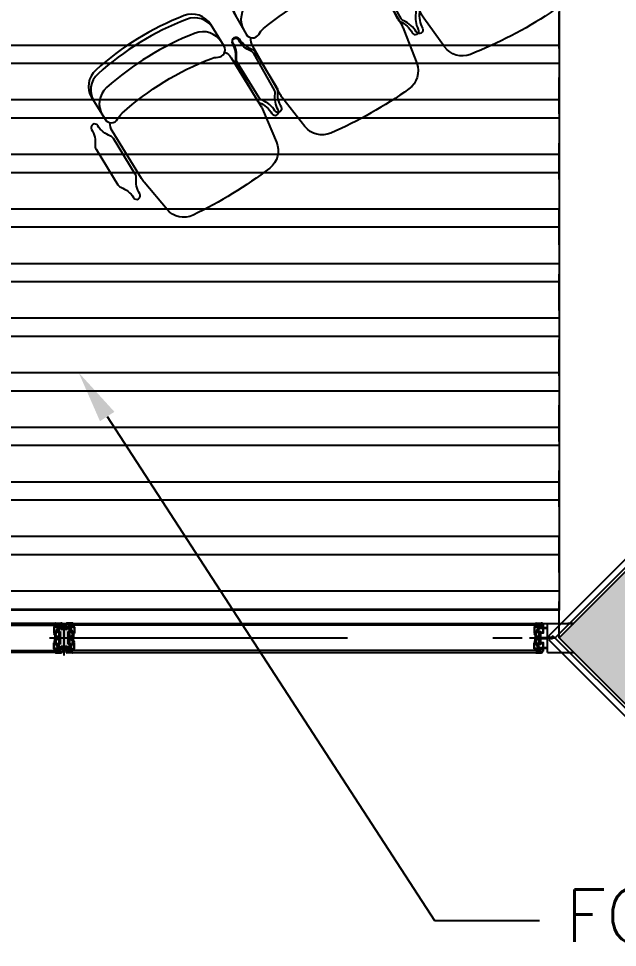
# Model space of a CAD drawing. Header units: millimetres. Extents: x 182 to 575, y -105 to 95.
# Drawn here: x 316.509 to 318.567, y 21.683 to 24.874 of the extents above; entities that cross this region are included whole.
import ezdxf
from ezdxf import colors
from ezdxf.entities.mleader import LeaderData, LeaderLine
from ezdxf.math import Vec2, Vec3

# ---------------------------------------------------------------- set-up
doc = ezdxf.new("R2010")
doc.units = ezdxf.units.MM
doc.header["$MEASUREMENT"] = 0
for name, pattern in [('DASHDOT', [1, 0.5, -0.25, 0, -0.25]), ('HIDDEN2', [0.1875, 0.125, -0.0625]), ('XR_BL2_AND_MON-REV15$0$DASHDOT', [1, 0.5, -0.25, 0, -0.25])]:
    doc.linetypes.add(name, pattern=pattern)
for name, color, linetype in [('base', 253, 'Continuous'), ('construir', 10, 'Continuous'), ('EIXOS', 31, 'DASHDOT'), ('ESTR', 3, 'Continuous'), ('FORRO', 253, 'Continuous'), ('Mob', 252, 'Continuous'), ('XR_BL2_AND_MON-REV15$0$aca', 2, 'Continuous'), ('XR_BL2_AND_MON-REV15$0$EIXOS_PERFIL', 181, 'XR_BL2_AND_MON-REV15$0$DASHDOT'), ('XR_BL2_AND_MON-REV15$0$MARMORE', 7, 'Continuous'), ('XR_BL2_AND_MON-REV15$0$PERFIL_DIV', 41, 'Continuous'), ('XR_BL2_AND_MON-REV15$0$SHADE', 7, 'Continuous')]:
    doc.layers.add(name, color=color, linetype=linetype)
doc.styles.get("Standard").update_dxf_attribs({"font": 'romans.shx'})

# ---------------------------------------------------------------- blocks, each defined once
blk = doc.blocks.new('XR_BL2_AND_MON-REV15$0$PILAR_60X60_JUNTA')
at = {"layer": 'base'}
for points in [[(-0.4143, 0.01), (0, 0.4243), (0.4143, 0.01)], [(-0.4143, -0.01), (0, -0.4243), (0.4143, -0.01)]]:
    blk.add_hatch(color=256, dxfattribs=at).paths.add_polyline_path(points)
at = {"layer": 'base', "linetype": 'ByBlock'}
for points in [[(-0.4143, 0.01), (0, 0.4243), (0.4143, 0.01)], [(-0.4143, -0.01), (0, -0.4243), (0.4143, -0.01)]]:
    blk.add_lwpolyline(points, close=True, dxfattribs=at)
at = {"layer": 'base'}
blk.add_point((0, 0), dxfattribs=at)
blk = doc.blocks.new('XR_BL2_AND_MON-REV15$0$P_M')
at = {"layer": 'XR_BL2_AND_MON-REV15$0$MARMORE'}
for p, q in [((-0.0071, 0.0354), (-0.4596, -0.4172)), ((0.0071, 0.0212), (-0.0071, 0.0354)), ((0, 0.0283), (0.0071, 0.0354)), ((0.0071, 0.0212), (-0.4455, -0.4313)), ((0.4384, -0.4243), (0, 0.0141)), ((-0.4525, -0.4243), (-0.4596, -0.4172)), ((-0.4525, -0.4243), (-0.4596, -0.4313)), ((-0.4596, -0.4313), (-0.0071, -0.8839)), ((-0.4525, -0.4243), (-0.4455, -0.4313)), ((-0.4384, -0.4243), (0, -0.8627)), ((-0.0071, -0.8697), (0.4455, -0.4172)), ((0.4455, -0.4172), (0.4596, -0.4313)), ((0.4525, -0.4243), (0.4596, -0.4172)), ((-0.0071, -0.8697), (0.0071, -0.8839)), ((0, -0.8768), (-0.0071, -0.8839))]:
    blk.add_line(p, q, dxfattribs=at)
for points in [[(0.4596, -0.4172), (0.0071, 0.0354)], [(0.0071, -0.8839), (0.4596, -0.4313)]]:
    blk.add_lwpolyline(points, dxfattribs=at)
blk = doc.blocks.new('XR_BL2_AND_MON-REV15$0$A$C03051BF2')
at = {"layer": 'XR_BL2_AND_MON-REV15$0$aca'}
for p, q in [((49.1, 20.7, -29.5), (49.1, 62.8, -29.5)), ((53.3, 20.7, -29.5), (53.3, 62.8, -29.5))]:
    blk.add_line(p, q, dxfattribs=at)
at = {"layer": 'XR_BL2_AND_MON-REV15$0$EIXOS_PERFIL'}
blk.add_line((51.2, -16.2, -29.5), (51.2, 70.7, -29.5), dxfattribs=at)
at = {"layer": 'XR_BL2_AND_MON-REV15$0$PERFIL_DIV', "linetype": 'Continuous'}
for p, q in [((49.1, 46.2, -29.5), (20.2, 46.2, -29.5)), ((82.2, 46.2, -29.5), (53.3, 46.2, -29.5)), ((12.6, 2.2, -29.5), (12.6, 20.4, -29.5)), ((12.6, 20.4, -29.5), (14.2, 20.4, -29.5)), ((14.2, 2.2, -29.5), (12.6, 2.2, -29.5)), ((14.2, 20.4, -29.5), (14.2, 15.5, -29.5)), ((14.2, 15.5, -29.5), (30.1, 15.5, -29.5)), ((20.7, 13.4, -29.5), (14.2, 13.4, -29.5)), ((14.2, 13.4, -29.5), (14.2, 2.2, -29.5)), ((16, 15.5, -29.5), (14.5, 15.5, -29.5)), ((33.3, 15.5, -29.5), (16, 15.5, -29.5)), ((24, 11.6, -29.5), (20.7, 13.4, -29.5)), ((29.8, 14.1, -29.5), (24, 11.6, -29.5)), ((48.7, 21.2, -29.5), (48.7, 22.7, -29.5)), ((53.7, 21.2, -29.5), (53.7, 22.7, -29.5)), ((87.8, 15.5, -29.5), (71.5, 15.5, -29.5)), ((72.2, 14.1, -29.5), (78, 11.6, -29.5)), ((78, 11.6, -29.5), (81.3, 13.4, -29.5)), ((81.3, 13.4, -29.5), (87.8, 13.4, -29.5)), ((83.6, 13, -29.5), (86.7, 11.4, -29.5)), ((87.8, 13.4, -29.5), (87.8, 2.2, -29.5)), ((87.8, 2.2, -29.5), (89.4, 2.2, -29.5)), ((89.4, 2.2, -29.5), (89.4, 15.5, -29.5))]:
    blk.add_line(p, q, dxfattribs=at)
at = {"layer": 'XR_BL2_AND_MON-REV15$0$PERFIL_DIV'}
for p, q in [((53.3, 62.8, -29.5), (49.1, 62.8, -29.5)), ((53.3, 62.8, -29.5), (49.1, 62.8, -29.5)), ((49.1, 20.7, -29.5), (49.1, 62.8, -29.5)), ((53.3, 62.1, -29.5), (49.1, 62.1, -29.5)), ((53.3, 61.4, -29.5), (49.1, 61.4, -29.5)), ((53.3, 60.7, -29.5), (49.1, 60.7, -29.5)), ((53.3, 60, -29.5), (49.1, 60, -29.5)), ((53.3, 59.3, -29.5), (49.1, 59.3, -29.5)), ((53.3, 58.6, -29.5), (49.1, 58.6, -29.5)), ((53.3, 57.9, -29.5), (49.1, 57.9, -29.5)), ((53.3, 57.2, -29.5), (49.1, 57.2, -29.5)), ((53.3, 57.2, -29.5), (49.1, 57.2, -29.5)), ((53.3, 57.2, -29.5), (49.1, 57.2, -29.5)), ((53.3, 57.2, -29.5), (49.1, 57.2, -29.5)), ((53.3, 56.5, -29.5), (49.1, 56.5, -29.5)), ((53.3, 55.8, -29.5), (49.1, 55.8, -29.5)), ((53.3, 55.1, -29.5), (49.1, 55.1, -29.5)), ((53.3, 54.4, -29.5), (49.1, 54.4, -29.5)), ((53.3, 53.7, -29.5), (49.1, 53.7, -29.5)), ((53.3, 53, -29.5), (49.1, 53, -29.5)), ((53.3, 52.3, -29.5), (49.1, 52.3, -29.5)), ((53.3, 51.6, -29.5), (49.1, 51.6, -29.5)), ((53.3, 51.6, -29.5), (49.1, 51.6, -29.5)), ((53.3, 50.9, -29.5), (49.1, 50.9, -29.5)), ((53.3, 50.2, -29.5), (49.1, 50.2, -29.5)), ((53.3, 49.5, -29.5), (49.1, 49.5, -29.5)), ((53.3, 48.8, -29.5), (49.1, 48.8, -29.5)), ((53.3, 48.1, -29.5), (49.1, 48.1, -29.5)), ((53.3, 47.4, -29.5), (49.1, 47.4, -29.5)), ((53.3, 46.7, -29.5), (49.1, 46.7, -29.5)), ((53.3, 46, -29.5), (49.1, 46, -29.5)), ((53.3, 46, -29.5), (49.1, 46, -29.5)), ((53.3, 46, -29.5), (49.1, 46, -29.5)), ((53.3, 46, -29.5), (49.1, 46, -29.5)), ((53.3, 45.3, -29.5), (49.1, 45.3, -29.5)), ((53.3, 44.6, -29.5), (49.1, 44.6, -29.5)), ((53.3, 43.9, -29.5), (49.1, 43.9, -29.5)), ((53.3, 43.2, -29.5), (49.1, 43.2, -29.5)), ((53.3, 42.5, -29.5), (49.1, 42.5, -29.5)), ((53.3, 41.8, -29.5), (49.1, 41.8, -29.5)), ((53.3, 41.1, -29.5), (49.1, 41.1, -29.5)), ((53.3, 40.4, -29.5), (49.1, 40.4, -29.5)), ((53.3, 40.4, -29.5), (49.1, 40.4, -29.5)), ((53.3, 39.7, -29.5), (49.1, 39.7, -29.5)), ((53.3, 39, -29.5), (49.1, 39, -29.5)), ((53.3, 38.3, -29.5), (49.1, 38.3, -29.5)), ((53.3, 37.6, -29.5), (49.1, 37.6, -29.5)), ((53.3, 36.9, -29.5), (49.1, 36.9, -29.5)), ((53.3, 36.2, -29.5), (49.1, 36.2, -29.5)), ((53.3, 35.5, -29.5), (49.1, 35.5, -29.5)), ((53.3, 34.8, -29.5), (49.1, 34.8, -29.5)), ((53.3, 34.8, -29.5), (49.1, 34.8, -29.5)), ((53.3, 34.8, -29.5), (49.1, 34.8, -29.5)), ((53.3, 34.8, -29.5), (49.1, 34.8, -29.5)), ((53.3, 34.1, -29.5), (49.1, 34.1, -29.5)), ((53.3, 33.4, -29.5), (49.1, 33.4, -29.5)), ((53.3, 32.7, -29.5), (49.1, 32.7, -29.5)), ((53.3, 32, -29.5), (49.1, 32, -29.5)), ((53.3, 20.7, -29.5), (53.3, 62.8, -29.5)), ((0, 6.5, -29.5), (0, 24.7, -29.5)), ((1.5, 5.5, -29.5), (1, 5.5, -29.5)), ((1.5, 24.6, -29.5), (1.5, 22, -29.5)), ((1.5, 22, -29.5), (11, 22, -29.5)), ((8.8, 20.5, -29.5), (1.5, 20.5, -29.5)), ((1.5, 20.5, -29.5), (1.5, 5.5, -29.5)), ((13, 29, -29.5), (6.5, 29, -29.5)), ((6.6, 30.5, -29.5), (16, 30.5, -29.5)), ((8.8, 5.7, -29.5), (8.8, 20.5, -29.5)), ((14.5, 20.5, -29.5), (10, 20.5, -29.5)), ((10, 20.5, -29.5), (10, 14.1, -29.5)), ((10, 7.5, -29.5), (10, 5.7, -29.5)), ((11, 22, -29.5), (11, 22, -29.5)), ((11, 22, -29.5), (13, 22, -29.5)), ((12.6, 2.2, -29.5), (12.6, 20.4, -29.5)), ((12.6, 20.4, -29.5), (14.2, 20.4, -29.5)), ((14.2, 2.2, -29.5), (12.6, 2.2, -29.5)), ((13, 22, -29.5), (13, 29, -29.5)), ((14, 0, -29.5), (34.3, 0, -29.5)), ((14.2, 20.4, -44.2), (14.2, 15.5, -40.2)), ((14.2, 20.4, -29.5), (14.2, 15.5, -29.5)), ((14.2, 15.5, -29.5), (29.8, 15.5, -29.5)), ((20.7, 13.4, -29.5), (14.2, 13.4, -29.5)), ((14.2, 13.4, -29.5), (14.2, 2.2, -29.5)), ((14.5, 1.1, -29.5), (14.2, 1.2, -29.5)), ((14.5, 29, -29.5), (14.5, 22, -29.5)), ((16, 29, -29.5), (14.5, 29, -29.5)), ((14.5, 22, -29.5), (16, 22, -29.5)), ((14.5, 15.5, -29.5), (14.5, 20.5, -29.5)), ((16, 15.5, -29.5), (14.5, 15.5, -29.5)), ((14.5, 3.7, -29.5), (16, 3.7, -29.5)), ((14.5, 3.7, -29.5), (14.5, 1.1, -29.5)), ((18.4, 13, -29.5), (15.3, 11.4, -29.5)), ((18.4, 13, -29.5), (15.3, 11.4, -29.5)), ((15.3, 11.4, -29.5), (15.5, 11, -29.5)), ((15.3, 11.4, -29.5), (15.5, 11, -29.5)), ((15.5, 11, -29.5), (18.6, 12.6, -29.5)), ((15.5, 11, -29.5), (18.6, 12.6, -29.5)), ((16, 29, -29.5), (16, 30.5, -29.5)), ((16, 22, -29.5), (16, 15.5, -29.5)), ((16, 3.7, -29.5), (16, 1.2, -29.5)), ((16, 1.2, -29.5), (30.7, 1.2, -29.5)), ((24, 11.6, -29.5), (20.7, 13.4, -29.5)), ((21.2, 11.9, -29.5), (22.3, 10.3, -29.5)), ((21.2, 11.9, -29.5), (22.3, 10.3, -29.5)), ((22.7, 10.5, -29.5), (21.6, 12.2, -29.5)), ((22.7, 10.5, -29.5), (21.6, 12.2, -29.5)), ((23.5, 9.4, -29.5), (39, 6.1, -29.5)), ((23.5, 9.4, -29.5), (39, 6.1, -29.5)), ((39.1, 6.6, -29.5), (23.6, 9.9, -29.5)), ((39.1, 6.6, -29.5), (23.6, 9.9, -29.5)), ((29.8, 14.1, -29.5), (24, 11.6, -29.5)), ((29.8, 15.5, -29.5), (29.8, 14.1, -29.5)), ((32.6, 5.1, -29.5), (31.3, 5.1, -29.5)), ((32, 3.6, -29.5), (32.3, 3.6, -29.5)), ((32, 2.8, -29.5), (32.3, 2.8, -29.5)), ((68, 17, -29.5), (33.6, 17, -29.5)), ((33.7, 1.4, -29.5), (33.7, 1.1, -29.5)), ((34.5, 1.4, -29.5), (34.5, 1.1, -29.5)), ((37, 5.1, -29.5), (35.6, 5.1, -29.5)), ((35.9, 3.6, -29.5), (36.2, 3.6, -29.5)), ((35.9, 2.8, -29.5), (36.2, 2.8, -29.5)), ((39.6, 2.3, -29.5), (36.9, 0.7, -29.5)), ((39.8, 3.9, -29.5), (38.3, 2.9, -29.5)), ((42.1, 3, -29.5), (51, 3, -29.5)), ((49.5, 4.5, -29.5), (42.2, 4.5, -29.5)), ((43, 15.4, -29.5), (43, 17, -29.5)), ((43, 15.4, -29.5), (43, 17, -29.5)), ((59, 15.4, -29.5), (43, 15.4, -29.5)), ((59, 15.4, -29.5), (43, 15.4, -29.5)), ((48.2, 15.4, -29.5), (43.4, 7.9, -29.5)), ((48.2, 15.4, -29.5), (43.4, 7.9, -29.5)), ((43.8, 7.6, -29.5), (48.8, 15.4, -29.5)), ((43.8, 7.6, -29.5), (48.8, 15.4, -29.5)), ((54.9, 20.7, -29.5), (47.5, 20.7, -29.5)), ((53.3, 31.3, -29.5), (49.1, 31.3, -29.5)), ((53.3, 30.6, -29.5), (49.1, 30.6, -29.5)), ((53.3, 29.9, -29.5), (49.1, 29.9, -29.5)), ((53.3, 29.2, -29.5), (49.1, 29.2, -29.5)), ((53.3, 29.2, -29.5), (49.1, 29.2, -29.5)), ((53.3, 28.5, -29.5), (49.1, 28.5, -29.5)), ((53.3, 27.8, -29.5), (49.1, 27.8, -29.5)), ((53.3, 27.1, -29.5), (49.1, 27.1, -29.5)), ((53.3, 26.4, -29.5), (49.1, 26.4, -29.5)), ((53.3, 25.7, -29.5), (49.1, 25.7, -29.5)), ((53.3, 25, -29.5), (49.1, 25, -29.5)), ((53.3, 24.3, -29.5), (49.1, 24.3, -29.5)), ((53.3, 23.6, -29.5), (49.1, 23.6, -29.5)), ((53.3, 22.9, -29.5), (49.1, 22.9, -29.5)), ((53.3, 22.2, -29.5), (49.1, 22.2, -29.5)), ((53.3, 21.5, -29.5), (49.1, 21.5, -29.5)), ((49.5, 5.5, -29.5), (51, 5.5, -29.5)), ((49.5, 5.5, -29.5), (49.5, 4.5, -29.5)), ((51, 5.5, -29.5), (51, 3, -29.5)), ((52.5, 5.5, -29.5), (51, 5.5, -29.5)), ((51, 5.5, -29.5), (51, 3, -29.5)), ((51, 5.5, -29.5), (51, 3, -29.5)), ((51, 5.5, -29.5), (51, 3, -29.5)), ((59.9, 3, -29.5), (51, 3, -29.5)), ((52.5, 5.5, -29.5), (52.5, 4.5, -29.5)), ((52.5, 4.5, -29.5), (59.8, 4.5, -29.5)), ((58.2, 7.6, -29.5), (53.2, 15.4, -29.5)), ((58.2, 7.6, -29.5), (53.2, 15.4, -29.5)), ((53.8, 15.4, -29.5), (58.6, 7.9, -29.5)), ((53.8, 15.4, -29.5), (58.6, 7.9, -29.5)), ((59, 17, -29.5), (59, 15.4, -29.5)), ((59, 17, -29.5), (59, 15.4, -29.5)), ((62.2, 3.9, -29.5), (63.7, 2.9, -29.5)), ((62.4, 2.3, -29.5), (65.1, 0.7, -29.5)), ((62.9, 6.6, -29.5), (78.4, 9.9, -29.5)), ((62.9, 6.6, -29.5), (78.4, 9.9, -29.5)), ((78.5, 9.4, -29.5), (63, 6.1, -29.5)), ((78.5, 9.4, -29.5), (63, 6.1, -29.5)), ((65, 5.1, -29.5), (66.4, 5.1, -29.5)), ((66.1, 3.6, -29.5), (65.8, 3.6, -29.5)), ((66.1, 2.8, -29.5), (65.8, 2.8, -29.5)), ((67.5, 1.4, -29.5), (67.5, 1.1, -29.5)), ((88, 0, -29.5), (67.7, 0, -29.5)), ((68.3, 1.4, -29.5), (68.3, 1.1, -29.5)), ((69.4, 5.1, -29.5), (70.7, 5.1, -29.5)), ((70, 3.6, -29.5), (69.7, 3.6, -29.5)), ((70, 2.8, -29.5), (69.7, 2.8, -29.5)), ((86, 1.2, -29.5), (71.3, 1.2, -29.5)), ((72.2, 15.5, -29.5), (87.7, 15.5, -29.5)), ((72.2, 15.5, -29.5), (72.2, 14.1, -29.5)), ((72.2, 14.1, -29.5), (78, 11.6, -29.5)), ((78, 11.6, -29.5), (81.3, 13.4, -29.5)), ((79.3, 10.5, -29.5), (80.4, 12.2, -29.5)), ((79.3, 10.5, -29.5), (80.4, 12.2, -29.5)), ((80.8, 11.9, -29.5), (79.7, 10.3, -29.5)), ((80.8, 11.9, -29.5), (79.7, 10.3, -29.5)), ((81.3, 13.4, -29.5), (87.8, 13.4, -29.5)), ((86.5, 11, -29.5), (83.4, 12.6, -29.5)), ((86.5, 11, -29.5), (83.4, 12.6, -29.5)), ((83.6, 13, -29.5), (86.7, 11.4, -29.5)), ((87.5, 3.7, -29.5), (86, 3.7, -29.5)), ((86, 3.7, -29.5), (86, 1.2, -29.5)), ((86.2, 30.5, -29.5), (97, 30.5, -29.5)), ((86.2, 30.5, -29.5), (86.2, 29, -29.5)), ((86.2, 29, -29.5), (87.7, 29, -29.5)), ((87.7, 22, -29.5), (86.2, 22, -29.5)), ((86.2, 22, -29.5), (86.2, 15.5, -29.5)), ((86.7, 11.4, -29.5), (86.5, 11, -29.5)), ((86.7, 11.4, -29.5), (86.5, 11, -29.5)), ((87.5, 3.7, -29.5), (87.5, 1.1, -29.5)), ((87.5, 1.1, -29.5), (87.8, 1.2, -29.5)), ((87.7, 29, -29.5), (87.7, 22, -29.5)), ((89.4, 20.4, -29.5), (87.8, 20.4, -29.5)), ((87.8, 20.4, -29.5), (87.8, 15.5, -29.5)), ((87.8, 20.4, -29.5), (92, 20.4, -29.5)), ((87.8, 13.4, -29.5), (87.8, 2.2, -29.5)), ((87.8, 2.2, -29.5), (89.4, 2.2, -29.5)), ((89, 22, -29.5), (89, 29, -29.5)), ((89, 29, -29.5), (95.5, 29, -29.5)), ((91, 22, -29.5), (89, 22, -29.5)), ((89.4, 2.2, -29.5), (89.4, 20.4, -29.5)), ((100.5, 22, -29.5), (91, 22, -29.5)), ((91, 22, -29.5), (91, 22, -29.5)), ((92, 20.4, -29.5), (92, 14.1, -29.5)), ((92, 7.5, -29.5), (92, 5.7, -29.5)), ((93.2, 5.7, -29.5), (93.2, 20.5, -29.5)), ((93.2, 20.5, -29.5), (100.5, 20.5, -29.5)), ((100.5, 24.6, -29.5), (100.5, 22, -29.5)), ((100.5, 20.5, -29.5), (100.5, 5.5, -29.5)), ((100.5, 5.5, -29.5), (101, 5.5, -29.5)), ((102, 6.5, -29.5), (102, 24.7, -29.5))]:
    blk.add_line(p, q, dxfattribs=at)
at = {"layer": 'XR_BL2_AND_MON-REV15$0$PERFIL_DIV', "linetype": 'Continuous', "elevation": -29.5}
for points in [[(49.1, 22.7), (34, 22.7), (34, 31.9), (17.7, 31.9), (17.7, 44.7), (21.2, 44.7), (21.2, 45.2, 0.414214), (20.2, 46.2), (16.2, 46.2), (16.2, 16.2), (20.2, 16.2, 0.414214), (21.2, 17.2), (21.2, 17.7), (17.7, 17.7), (17.7, 30.4), (32.5, 30.4), (32.5, 22.7), (29.8, 22.7), (29.8, 15.5), (33.5, 15.5, 0.414214), (34, 16), (34, 17), (31.3, 17), (31.3, 21.2), (49.1, 21.2)], [(53.3, 21.2), (70.7, 21.2), (70.7, 17), (68, 17), (68, 16, 0.414214), (68.5, 15.5), (72.2, 15.5), (72.2, 22.7), (69.5, 22.7), (69.5, 30.4), (84.7, 30.4), (84.7, 17), (81.2, 17), (81.2, 16.5, 0.414214), (82.2, 15.5), (86.2, 15.5), (86.2, 46.2), (82.2, 46.2, 0.414214), (81.2, 45.2), (81.2, 44.7), (84.7, 44.7), (84.7, 31.9), (68, 31.9), (68, 22.7), (53.3, 22.7)]]:
    blk.add_lwpolyline(points, format="xyb", close=True, dxfattribs=at)
at = {"layer": 'XR_BL2_AND_MON-REV15$0$PERFIL_DIV'}
for centre, radius, start, end in [((6.1, 24.5, -29.5), 6.07, 84.5687, 179.4057), ((1, 6.5, -29.5), 1, 180, 270), ((6.1, 24.5, -29.5), 4.57, 84.5687, 179.4057), ((15.4, 6.5, -29.5), 6.6, 186.584, 258.1632), ((3.6, 10.8, -29.5), 7.23, 332.7929, 27.2071), ((15, 6.2, -29.5), 5.05, 185.254, 260.0798), ((19.6, 10.8, -29.5), 2.5, 32.962, 117.7277), ((19.6, 10.8, -29.5), 2.5, 32.962, 117.7277), ((19.6, 10.8, -29.5), 2, 32.962, 117.7277), ((19.6, 10.8, -29.5), 2, 32.962, 117.7277), ((24, 11.3, -29.5), 2, 212.962, 257.0888), ((24, 11.3, -29.5), 2, 212.962, 257.0888), ((24, 11.3, -29.5), 1.5, 212.962, 257.0888), ((24, 11.3, -29.5), 1.5, 212.962, 257.0888), ((34.1, 3.2, -29.5), 3.55, 151.9787, 207.0357), ((30.7, 1.5, -29.5), 0.3, 270, 27.0357), ((31.3, 4.8, -29.5), 0.3, 90, 151.9787), ((34.1, 3.2, -29.5), 2.15, 169.2778, 190.7222), ((34.1, 3.2, -29.5), 1.85, 134.7519, 167.5131), ((34.1, 3.2, -29.5), 1.85, 192.4869, 257.5131), ((32.6, 4.8, -29.5), 0.3, 314.7519, 90), ((34.1, 3.2, -29.5), 2.15, 259.2778, 280.7222), ((34.3, 5, -29.5), 5, 270, 301.269), ((34.1, 3.2, -29.5), 1.85, 282.4869, 347.5131), ((35.6, 4.8, -29.5), 0.3, 90, 225.2481), ((34.1, 3.2, -29.5), 1.85, 12.4869, 45.2481), ((34.1, 3.2, -29.5), 2.15, 349.2778, 10.7222), ((37, 4.8, -29.5), 0.3, 28.0213, 90), ((34.1, 3.2, -29.5), 3.55, 0.7212, 28.0213), ((38.1, 3.3, -29.5), 0.4, 180.7212, 301.269), ((40.1, 11, -29.5), 5, 257.0888, 317.2175), ((40.1, 11, -29.5), 5, 257.0888, 317.2175), ((40.1, 11, -29.5), 4.5, 257.0888, 317.2175), ((40.1, 11, -29.5), 4.5, 257.0888, 317.2175), ((42.1, -2, -29.5), 5, 90, 121.269), ((42.2, -0.1, -29.5), 4.68, 90, 121.269), ((61.9, 11, -29.5), 5, 222.7825, 282.9112), ((61.9, 11, -29.5), 5, 222.7825, 282.9112), ((61.9, 11, -29.5), 4.5, 222.7825, 282.9112), ((61.9, 11, -29.5), 4.5, 222.7825, 282.9112), ((59.8, -0.1, -29.5), 4.68, 58.731, 90), ((59.9, -2, -29.5), 5, 58.731, 90), ((63.9, 3.3, -29.5), 0.4, 238.731, 359.2788), ((67.9, 3.2, -29.5), 3.55, 151.9787, 179.2788), ((65, 4.8, -29.5), 0.3, 90, 151.9787), ((67.7, 5, -29.5), 5, 238.731, 270), ((67.9, 3.2, -29.5), 2.15, 169.2778, 190.7222), ((67.9, 3.2, -29.5), 1.85, 134.7519, 167.5131), ((67.9, 3.2, -29.5), 1.85, 192.4869, 257.5131), ((66.4, 4.8, -29.5), 0.3, 314.7519, 90), ((67.9, 3.2, -29.5), 2.15, 259.2778, 280.7222), ((67.9, 3.2, -29.5), 1.85, 282.4869, 347.5131), ((69.4, 4.8, -29.5), 0.3, 90, 225.2481), ((67.9, 3.2, -29.5), 1.85, 12.4869, 45.2481), ((67.9, 3.2, -29.5), 2.15, 349.2778, 10.7222), ((70.7, 4.8, -29.5), 0.3, 28.0213, 90), ((67.9, 3.2, -29.5), 3.55, 332.9643, 28.0213), ((71.3, 1.5, -29.5), 0.3, 152.9643, 270), ((78, 11.3, -29.5), 1.5, 282.9112, 327.038), ((78, 11.3, -29.5), 1.5, 282.9112, 327.038), ((78, 11.3, -29.5), 2, 282.9112, 327.038), ((78, 11.3, -29.5), 2, 282.9112, 327.038), ((82.5, 10.8, -29.5), 2.5, 62.2723, 147.038), ((82.5, 10.8, -29.5), 2.5, 62.2723, 147.038), ((82.5, 10.8, -29.5), 2, 62.2723, 147.038), ((82.5, 10.8, -29.5), 2, 62.2723, 147.038), ((87, 6.2, -29.5), 5.05, 279.9202, 354.746), ((86.6, 6.5, -29.5), 6.6, 281.8368, 353.416), ((98.4, 10.8, -29.5), 7.23, 152.7929, 207.2071), ((95.9, 24.5, -29.5), 6.07, 0.5943, 95.4313), ((95.9, 24.5, -29.5), 4.57, 0.5943, 95.4313), ((101, 6.5, -29.5), 1, 270, 0)]:
    blk.add_arc(centre, radius, start, end, dxfattribs=at)
at = {"layer": 'XR_BL2_AND_MON-REV15$0$PERFIL_DIV', "extrusion": (0, 0, -1)}
blk.add_ellipse((51.2, 20.7, -29.5), major_axis=(-3.7, 0), ratio=0.462085, start_param=3.141593, end_param=6.283185, dxfattribs=at)
blk.add_ellipse((51.2, 20.7, -29.5), major_axis=(-3.7, 0), ratio=0.462085, start_param=3.141593, end_param=6.283185, dxfattribs=at)
blk = doc.blocks.new('XR_BL2_AND_MON-REV15$0$A$C331768BC')
at = {"layer": 'XR_BL2_AND_MON-REV15$0$SHADE'}
blk.add_hatch(color=254, dxfattribs=at).paths.add_polyline_path([(72.8, 22), (72.8, 17), (84.5, 17), (84.5, 25.5), (79.5, 25.5), (79.5, 45.5), (84.5, 45.5), (84.5, 54), (72.8, 54), (72.8, 49), (29.3, 49), (29.3, 54), (17.5, 54), (17.5, 45.8), (22.5, 45.8), (22.5, 25.2), (17.5, 25.2), (17.5, 17), (29.3, 17), (29.3, 22), (51, 22)])
at = {"layer": 'XR_BL2_AND_MON-REV15$0$EIXOS_PERFIL'}
for p, q in [((51, 85.6, -59), (51, -18.7, -59)), ((-9.1, 35.5, -59), (110.4, 35.5, -59))]:
    blk.add_line(p, q, dxfattribs=at)
at = {"layer": 'XR_BL2_AND_MON-REV15$0$PERFIL_DIV'}
for p, q in [((0, 64.5, -59), (0, 46.3, -59)), ((1.5, 65.5, -59), (1, 65.5, -59)), ((1.5, 50.5, -59), (1.5, 65.5, -59)), ((8.8, 65.3, -59), (8.8, 50.5, -59)), ((10, 63.5, -59), (10, 65.3, -59)), ((14.2, 68.8, -59), (12.6, 68.8, -59)), ((12.6, 68.8, -59), (12.6, 50.6, -59)), ((14, 71, -59), (34.3, 71, -59)), ((14.5, 69.9, -59), (14.2, 69.8, -59)), ((14.2, 57.6, -59), (14.2, 68.8, -59)), ((14.5, 67.3, -59), (14.5, 69.9, -59)), ((14.5, 67.3, -59), (16, 67.3, -59)), ((16, 69.8, -59), (30.7, 69.8, -59)), ((16, 67.3, -59), (16, 69.8, -59)), ((23.5, 61.6, -59), (39, 64.9, -59)), ((39.1, 64.4, -59), (23.6, 61.1, -59)), ((32.6, 65.9, -59), (31.3, 65.9, -59)), ((32, 68.2, -59), (32.3, 68.2, -59)), ((32, 67.4, -59), (32.3, 67.4, -59)), ((33.7, 69.6, -59), (33.7, 69.9, -59)), ((34.5, 69.6, -59), (34.5, 69.9, -59)), ((37, 65.9, -59), (35.6, 65.9, -59)), ((35.9, 68.2, -59), (36.2, 68.2, -59)), ((35.9, 67.4, -59), (36.2, 67.4, -59)), ((39.6, 68.7, -59), (36.9, 70.3, -59)), ((39.8, 67.1, -59), (38.3, 68.1, -59)), ((42.1, 68, -59), (51, 68, -59)), ((49.5, 66.5, -59), (42.2, 66.5, -59)), ((49.5, 65.5, -59), (49.5, 66.5, -59)), ((49.5, 65.5, -59), (51, 65.5, -59)), ((51, 65.5, -59), (51, 68, -59)), ((59.9, 68, -59), (51, 68, -59)), ((51, 65.5, -59), (51, 68, -59)), ((51, 65.5, -59), (51, 68, -59)), ((51, 65.5, -59), (51, 68, -59)), ((52.5, 65.5, -59), (51, 65.5, -59)), ((52.5, 65.5, -59), (52.5, 66.5, -59)), ((52.5, 66.5, -59), (59.8, 66.5, -59)), ((62.2, 67.1, -59), (63.7, 68.1, -59)), ((62.4, 68.7, -59), (65.1, 70.3, -59)), ((62.9, 64.4, -59), (78.4, 61.1, -59)), ((78.5, 61.6, -59), (63, 64.9, -59)), ((65, 65.9, -59), (66.4, 65.9, -59)), ((66.1, 68.2, -59), (65.8, 68.2, -59)), ((66.1, 67.4, -59), (65.8, 67.4, -59)), ((67.5, 69.6, -59), (67.5, 69.9, -59)), ((88, 71, -59), (67.7, 71, -59)), ((68.3, 69.6, -59), (68.3, 69.9, -59)), ((69.4, 65.9, -59), (70.7, 65.9, -59)), ((70, 68.2, -59), (69.7, 68.2, -59)), ((70, 67.4, -59), (69.7, 67.4, -59)), ((86, 69.8, -59), (71.3, 69.8, -59)), ((86, 67.3, -59), (86, 69.8, -59)), ((87.5, 67.3, -59), (86, 67.3, -59)), ((87.5, 67.3, -59), (87.5, 69.9, -59)), ((87.5, 69.9, -59), (87.8, 69.8, -59)), ((87.8, 57.6, -59), (87.8, 68.8, -59)), ((87.8, 68.8, -59), (89.4, 68.8, -59)), ((89.4, 68.8, -59), (89.4, 50.6, -59)), ((92, 63.5, -59), (92, 65.3, -59)), ((93.2, 65.3, -59), (93.2, 50.5, -59)), ((100.5, 65.5, -59), (101, 65.5, -59)), ((100.5, 50.5, -59), (100.5, 65.5, -59)), ((102, 64.5, -59), (102, 46.3, -59)), ((8.8, 50.5, -59), (1.5, 50.5, -59)), ((1.5, 49, -59), (11, 49, -59)), ((1.5, 46.4, -59), (1.5, 49, -59)), ((13, 42, -59), (6.5, 42, -59)), ((16, 40.5, -59), (6.5, 40.5, -59)), ((9, 33.5, -59), (9, 37.5, -59)), ((10, 50.5, -59), (10, 56.9, -59)), ((14.5, 50.5, -59), (10, 50.5, -59)), ((10, 37.5, -59), (10, 33.5, -59)), ((11, 49, -59), (11, 49, -59)), ((11, 49, -59), (13, 49, -59)), ((12, 40.5, -59), (16, 40.5, -59)), ((15.2, 39.5, -59), (12, 39.5, -59)), ((12.6, 50.6, -59), (14.2, 50.6, -59)), ((13, 49, -59), (13, 42, -59)), ((20.7, 57.6, -59), (14.2, 57.6, -59)), ((14.2, 55.5, -59), (29.8, 55.5, -59)), ((14.2, 50.6, -59), (14.2, 55.5, -59)), ((16, 55.5, -59), (14.5, 55.5, -59)), ((14.5, 55.5, -59), (14.5, 50.5, -59)), ((14.5, 42, -59), (14.5, 49, -59)), ((14.5, 49, -59), (16, 49, -59)), ((16, 42, -59), (14.5, 42, -59)), ((15.3, 59.6, -59), (15.5, 60, -59)), ((18.4, 58, -59), (15.3, 59.6, -59)), ((15.5, 60, -59), (18.6, 58.4, -59)), ((16, 49, -59), (16, 55.5, -59)), ((16, 40.5, -59), (16, 42, -59)), ((16, 40.5, -59), (16, 39.7, -59)), ((17.3, 39.2, -59), (17.9, 39.2, -59)), ((24, 59.4, -59), (20.7, 57.6, -59)), ((21.2, 59.1, -59), (22.3, 60.7, -59)), ((22.7, 60.5, -59), (21.6, 58.8, -59)), ((29.8, 56.9, -59), (24, 59.4, -59)), ((29.8, 55.5, -59), (29.8, 56.9, -59)), ((71.3, 54, -59), (30.8, 54, -59)), ((59, 55.6, -59), (43, 55.6, -59)), ((43, 55.6, -59), (43, 54, -59)), ((43, 54, -59), (59, 54, -59)), ((48.2, 55.6, -59), (43.4, 63.1, -59)), ((43.8, 63.4, -59), (48.8, 55.6, -59)), ((58.2, 63.4, -59), (53.2, 55.6, -59)), ((53.8, 55.6, -59), (58.6, 63.1, -59)), ((59, 54, -59), (59, 55.6, -59)), ((71.3, 54, -59), (68.5, 54, -59)), ((72.2, 56.9, -59), (78, 59.4, -59)), ((72.2, 55.5, -59), (72.2, 56.9, -59)), ((87.8, 55.5, -59), (72.2, 55.5, -59)), ((78, 59.4, -59), (81.3, 57.6, -59)), ((79.3, 60.5, -59), (80.4, 58.8, -59)), ((80.8, 59.1, -59), (79.7, 60.7, -59)), ((81.3, 57.6, -59), (87.8, 57.6, -59)), ((86.5, 60, -59), (83.4, 58.4, -59)), ((83.6, 58, -59), (86.7, 59.6, -59)), ((84.7, 39.2, -59), (84.1, 39.2, -59)), ((86, 49, -59), (86, 55.5, -59)), ((86, 55.5, -59), (87.5, 55.5, -59)), ((87.5, 49, -59), (86, 49, -59)), ((86, 40.5, -59), (86, 42, -59)), ((86, 42, -59), (87.5, 42, -59)), ((86, 40.5, -59), (95.5, 40.5, -59)), ((90, 40.5, -59), (86, 40.5, -59)), ((86, 40.5, -59), (86, 39.7, -59)), ((86.7, 59.6, -59), (86.5, 60, -59)), ((86.8, 39.5, -59), (90, 39.5, -59)), ((87.5, 55.5, -59), (87.5, 50.5, -59)), ((87.5, 50.5, -59), (92, 50.5, -59)), ((87.5, 42, -59), (87.5, 49, -59)), ((87.8, 50.6, -59), (87.8, 55.5, -59)), ((89.4, 50.6, -59), (87.8, 50.6, -59)), ((89, 49, -59), (89, 42, -59)), ((91, 49, -59), (89, 49, -59)), ((89, 42, -59), (95.5, 42, -59)), ((100.5, 49, -59), (91, 49, -59)), ((91, 49, -59), (91, 49, -59)), ((92, 50.5, -59), (92, 56.9, -59)), ((92, 37.5, -59), (92, 33.5, -59)), ((93, 33.5, -59), (93, 37.5, -59)), ((93.2, 50.5, -59), (100.5, 50.5, -59)), ((100.5, 53.6, -59), (100.5, 56.2, -59)), ((1.5, 5.5, -59), (1, 5.5, -59)), ((12, 31.5, -59), (15.2, 31.5, -59)), ((16, 30.5, -59), (12, 30.5, -59)), ((18.4, 13, -59), (15.3, 11.4, -59)), ((15.3, 11.4, -59), (15.5, 11, -59)), ((15.5, 11, -59), (18.6, 12.6, -59)), ((16, 31.2, -59), (16, 30.5, -59)), ((16, 30.5, -59), (16, 29, -59)), ((17.9, 31.7, -59), (17.3, 31.7, -59)), ((21.2, 11.9, -59), (22.3, 10.3, -59)), ((22.7, 10.5, -59), (21.6, 12.2, -59)), ((23.5, 9.4, -59), (39, 6.1, -59)), ((39.1, 6.6, -59), (23.6, 9.9, -59)), ((43, 15.4, -59), (43, 17, -59)), ((43, 17, -59), (59, 17, -59)), ((59, 15.4, -59), (43, 15.4, -59)), ((48.2, 15.4, -59), (43.4, 7.9, -59)), ((43.8, 7.6, -59), (48.8, 15.4, -59)), ((51, 5.5, -59), (51, 3, -59)), ((51, 5.5, -59), (51, 3, -59)), ((51, 5.5, -59), (51, 3, -59)), ((51, 5.5, -59), (51, 3, -59)), ((58.2, 7.6, -59), (53.2, 15.4, -59)), ((53.8, 15.4, -59), (58.6, 7.9, -59)), ((59, 17, -59), (59, 15.4, -59)), ((62.9, 6.6, -59), (78.4, 9.9, -59)), ((78.5, 9.4, -59), (63, 6.1, -59)), ((79.3, 10.5, -59), (80.4, 12.2, -59)), ((80.8, 11.9, -59), (79.7, 10.3, -59)), ((86.5, 11, -59), (83.4, 12.6, -59)), ((84.1, 31.7, -59), (84.7, 31.7, -59)), ((84.5, 17, -59), (84.5, 25.5, -59)), ((86, 31.2, -59), (86, 30.5, -59)), ((86, 30.5, -59), (86, 29, -59)), ((86, 30.5, -59), (90, 30.5, -59)), ((86, 22, -59), (86, 15.5, -59)), ((86.7, 11.4, -59), (86.5, 11, -59)), ((90, 31.5, -59), (86.8, 31.5, -59))]:
    blk.add_line(p, q, dxfattribs=at)
at = {"layer": 'XR_BL2_AND_MON-REV15$0$PERFIL_DIV', "linetype": 'Continuous'}
for p, q in [((16, 39.7, -59), (16, 55.5, -59)), ((16, 55.5, -59), (33, 55.5, -59)), ((29.3, 54, -59), (17.5, 54, -59)), ((17.5, 54, -59), (17.5, 45.8, -59)), ((17.5, 45.8, -59), (22.5, 45.8, -59)), ((21, 44.3, -59), (17.5, 44.3, -59)), ((17.5, 44.3, -59), (17.5, 39.7, -59)), ((21, 26.7, -59), (21, 44.3, -59)), ((22.5, 45.8, -59), (22.5, 25.2, -59)), ((29.3, 49, -59), (29.3, 54, -59)), ((72.8, 49, -59), (29.3, 49, -59)), ((30.8, 54, -59), (30.8, 50.5, -59)), ((33.5, 54, -59), (30.8, 54, -59)), ((30.8, 54, -59), (30.8, 50.5, -59)), ((30.8, 50.5, -59), (71.3, 50.5, -59)), ((30.8, 50.5, -59), (71.3, 50.5, -59)), ((33.5, 55, -59), (33.5, 54, -59)), ((68.5, 54, -59), (68.5, 55, -59)), ((69, 55.5, -59), (86, 55.5, -59)), ((71.3, 50.5, -59), (71.3, 54, -59)), ((71.3, 50.5, -59), (71.3, 54, -59)), ((84.5, 54, -59), (72.8, 54, -59)), ((72.8, 54, -59), (72.8, 49, -59)), ((79.5, 25.5, -59), (79.5, 45.5, -59)), ((79.5, 45.5, -59), (84.5, 45.5, -59)), ((84.5, 44, -59), (81, 44, -59)), ((81, 44, -59), (81, 27, -59)), ((84.5, 45.5, -59), (84.5, 54, -59)), ((84.5, 39.7, -59), (84.5, 44, -59)), ((86, 55.5, -59), (86, 39.7, -59)), ((0, 6.5, -59), (0, 24.7, -59)), ((1.5, 24.6, -59), (1.5, 22, -59)), ((1.5, 22, -59), (11, 22, -59)), ((8.8, 20.5, -59), (1.5, 20.5, -59)), ((1.5, 20.5, -59), (1.5, 5.5, -59)), ((16, 30.5, -59), (6.5, 30.5, -59)), ((13, 29, -59), (6.5, 29, -59)), ((8.8, 5.7, -59), (8.8, 20.5, -59)), ((14.5, 20.5, -59), (10, 20.5, -59)), ((10, 20.5, -59), (10, 14.1, -59)), ((10, 7.5, -59), (10, 5.7, -59)), ((11, 22, -59), (11, 22, -59)), ((11, 22, -59), (13, 22, -59)), ((12.6, 2.2, -59), (12.6, 20.4, -59)), ((12.6, 20.4, -59), (14.2, 20.4, -59)), ((14.2, 2.2, -59), (12.6, 2.2, -59)), ((13, 22, -59), (13, 29, -59)), ((14.2, 20.4, -59), (14.2, 15.5, -59)), ((14.2, 15.5, -59), (29.8, 15.5, -59)), ((20.7, 13.4, -59), (14.2, 13.4, -59)), ((14.2, 13.4, -59), (14.2, 2.2, -59)), ((14.5, 1.1, -59), (14.2, 1.2, -59)), ((14.5, 29, -59), (14.5, 22, -59)), ((16, 29, -59), (14.5, 29, -59)), ((14.5, 22, -59), (16, 22, -59)), ((14.5, 15.5, -59), (14.5, 20.5, -59)), ((16, 15.5, -59), (14.5, 15.5, -59)), ((14.5, 3.7, -59), (16, 3.7, -59)), ((14.5, 3.7, -59), (14.5, 1.1, -59)), ((16, 15.5, -59), (16, 31.2, -59)), ((16, 22, -59), (16, 15.5, -59)), ((33, 15.5, -59), (16, 15.5, -59)), ((16, 3.7, -59), (16, 1.2, -59)), ((16, 1.2, -59), (30.7, 1.2, -59)), ((17.5, 31.2, -59), (17.5, 26.7, -59)), ((17.5, 26.7, -59), (21, 26.7, -59)), ((22.5, 25.2, -59), (17.5, 25.2, -59)), ((17.5, 25.2, -59), (17.5, 17, -59)), ((17.5, 17, -59), (29.3, 17, -59)), ((24, 11.6, -59), (20.7, 13.4, -59)), ((29.8, 14.1, -59), (24, 11.6, -59)), ((29.3, 22, -59), (51, 22, -59)), ((29.3, 17, -59), (29.3, 22, -59)), ((29.8, 15.5, -59), (29.8, 14.1, -59)), ((30.8, 17, -59), (30.8, 20.5, -59)), ((30.8, 20.5, -59), (71.3, 20.5, -59)), ((51, 20.5, -59), (30.8, 20.5, -59)), ((30.8, 20.5, -59), (30.8, 17, -59)), ((71.3, 17, -59), (30.8, 17, -59)), ((30.8, 17, -59), (33.5, 17, -59)), ((32.6, 5.1, -59), (31.3, 5.1, -59)), ((32, 3.6, -59), (32.3, 3.6, -59)), ((32, 2.8, -59), (32.3, 2.8, -59)), ((33.5, 17, -59), (33.5, 16, -59)), ((33.7, 1.4, -59), (33.7, 1.1, -59)), ((34.5, 1.4, -59), (34.5, 1.1, -59)), ((37, 5.1, -59), (35.6, 5.1, -59)), ((35.9, 3.6, -59), (36.2, 3.6, -59)), ((35.9, 2.8, -59), (36.2, 2.8, -59)), ((39.6, 2.3, -59), (36.9, 0.7, -59)), ((39.8, 3.9, -59), (38.3, 2.9, -59)), ((42.1, 3, -59), (51, 3, -59)), ((49.5, 4.5, -59), (42.2, 4.5, -59)), ((49.5, 5.5, -59), (51, 5.5, -59)), ((49.5, 5.5, -59), (49.5, 4.5, -59)), ((51, 22, -59), (51, 20.5, -59)), ((51, 20.5, -59), (51, 22, -59)), ((51, 22, -59), (72.8, 22, -59)), ((71.3, 20.5, -59), (51, 20.5, -59)), ((52.5, 5.5, -59), (51, 5.5, -59)), ((59.9, 3, -59), (51, 3, -59)), ((52.5, 5.5, -59), (52.5, 4.5, -59)), ((52.5, 4.5, -59), (59.8, 4.5, -59)), ((62.2, 3.9, -59), (63.7, 2.9, -59)), ((62.4, 2.3, -59), (65.1, 0.7, -59)), ((65, 5.1, -59), (66.4, 5.1, -59)), ((66.1, 3.6, -59), (65.8, 3.6, -59)), ((66.1, 2.8, -59), (65.8, 2.8, -59)), ((67.5, 1.4, -59), (67.5, 1.1, -59)), ((68.3, 1.4, -59), (68.3, 1.1, -59)), ((68.5, 16, -59), (68.5, 17, -59)), ((68.5, 17, -59), (71.3, 17, -59)), ((86, 15.5, -59), (69, 15.5, -59)), ((69.4, 5.1, -59), (70.7, 5.1, -59)), ((70, 3.6, -59), (69.7, 3.6, -59)), ((70, 2.8, -59), (69.7, 2.8, -59)), ((71.3, 20.5, -59), (71.3, 17, -59)), ((71.3, 17, -59), (71.3, 20.5, -59)), ((86, 1.2, -59), (71.3, 1.2, -59)), ((87.8, 15.5, -59), (72.2, 15.5, -59)), ((72.2, 15.5, -59), (72.2, 14.1, -59)), ((72.2, 14.1, -59), (78, 11.6, -59)), ((72.8, 22, -59), (72.8, 17, -59)), ((72.8, 17, -59), (84.5, 17, -59)), ((78, 11.6, -59), (81.3, 13.4, -59)), ((84.5, 25.5, -59), (79.5, 25.5, -59)), ((81, 27, -59), (84.5, 27, -59)), ((81.3, 13.4, -59), (87.8, 13.4, -59)), ((83.6, 13, -59), (86.7, 11.4, -59)), ((84.5, 27, -59), (84.5, 31.2, -59)), ((86, 31.2, -59), (86, 15.5, -59)), ((86, 30.5, -59), (95.5, 30.5, -59)), ((86, 29, -59), (87.5, 29, -59)), ((87.5, 22, -59), (86, 22, -59)), ((86, 15.5, -59), (87.5, 15.5, -59)), ((87.5, 3.7, -59), (86, 3.7, -59)), ((86, 3.7, -59), (86, 1.2, -59)), ((87.5, 29, -59), (87.5, 22, -59)), ((87.5, 15.5, -59), (87.5, 20.5, -59)), ((87.5, 20.5, -59), (92, 20.5, -59)), ((87.5, 3.7, -59), (87.5, 1.1, -59)), ((87.5, 1.1, -59), (87.8, 1.2, -59)), ((89.4, 20.4, -59), (87.8, 20.4, -59)), ((87.8, 20.4, -59), (87.8, 15.5, -59)), ((87.8, 13.4, -59), (87.8, 2.2, -59)), ((87.8, 2.2, -59), (89.4, 2.2, -59)), ((89, 22, -59), (89, 29, -59)), ((89, 29, -59), (95.5, 29, -59)), ((91, 22, -59), (89, 22, -59)), ((89.4, 2.2, -59), (89.4, 20.4, -59)), ((100.5, 22, -59), (91, 22, -59)), ((91, 22, -59), (91, 22, -59)), ((92, 20.5, -59), (92, 14.1, -59)), ((92, 7.5, -59), (92, 5.7, -59)), ((93.2, 5.7, -59), (93.2, 20.5, -59)), ((93.2, 20.5, -59), (100.5, 20.5, -59)), ((100.5, 24.6, -59), (100.5, 22, -59)), ((100.5, 20.5, -59), (100.5, 5.5, -59)), ((100.5, 5.5, -59), (101, 5.5, -59)), ((102, 6.5, -59), (102, 24.7, -59)), ((14, 0, -59), (34.3, 0, -59)), ((88, 0, -59), (67.7, 0, -59))]:
    blk.add_line(p, q, dxfattribs=at)
at = {"layer": 'XR_BL2_AND_MON-REV15$0$PERFIL_DIV'}
for centre, radius, start, end in [((1, 64.5, -59), 1, 90, 180), ((15.4, 64.5, -59), 6.6, 101.8368, 173.416), ((15, 64.8, -59), 5.05, 99.9202, 174.746), ((34.1, 67.8, -59), 3.55, 152.9643, 208.0213), ((30.7, 69.5, -59), 0.3, 332.9643, 90), ((31.3, 66.2, -59), 0.3, 208.0213, 270), ((34.1, 67.8, -59), 2.15, 169.2778, 190.7222), ((34.1, 67.8, -59), 1.85, 102.4869, 167.5131), ((34.1, 67.8, -59), 1.85, 192.4869, 225.2481), ((32.6, 66.2, -59), 0.3, 270, 45.2481), ((34.1, 67.8, -59), 2.15, 79.2778, 100.7222), ((34.3, 66, -59), 5, 58.731, 90), ((34.1, 67.8, -59), 1.85, 12.4869, 77.5131), ((35.6, 66.2, -59), 0.3, 134.7519, 270), ((34.1, 67.8, -59), 1.85, 314.7519, 347.5131), ((34.1, 67.8, -59), 2.15, 349.2778, 10.7222), ((37, 66.2, -59), 0.3, 270, 331.9787), ((34.1, 67.8, -59), 3.55, 331.9787, 359.2788), ((38.1, 67.7, -59), 0.4, 58.731, 179.2788), ((40.1, 60, -59), 5, 42.7825, 102.9112), ((40.1, 60, -59), 4.5, 42.7825, 102.9112), ((42.1, 73, -59), 5, 238.731, 270), ((42.2, 71.1, -59), 4.68, 238.731, 270), ((61.9, 60, -59), 5, 77.0888, 137.2175), ((61.9, 60, -59), 4.5, 77.0888, 137.2175), ((59.8, 71.1, -59), 4.68, 270, 301.269), ((59.9, 73, -59), 5, 270, 301.269), ((63.9, 67.7, -59), 0.4, 0.7212, 121.269), ((67.9, 67.8, -59), 3.55, 180.7212, 208.0213), ((65, 66.2, -59), 0.3, 208.0213, 270), ((67.7, 66, -59), 5, 90, 121.269), ((67.9, 67.8, -59), 2.15, 169.2778, 190.7222), ((67.9, 67.8, -59), 1.85, 102.4869, 167.5131), ((67.9, 67.8, -59), 1.85, 192.4869, 225.2481), ((66.4, 66.2, -59), 0.3, 270, 45.2481), ((67.9, 67.8, -59), 2.15, 79.2778, 100.7222), ((67.9, 67.8, -59), 1.85, 12.4869, 77.5131), ((69.4, 66.2, -59), 0.3, 134.7519, 270), ((67.9, 67.8, -59), 1.85, 314.7519, 347.5131), ((67.9, 67.8, -59), 2.15, 349.2778, 10.7222), ((70.7, 66.2, -59), 0.3, 270, 331.9787), ((71.3, 69.5, -59), 0.3, 90, 207.0357), ((67.9, 67.8, -59), 3.55, 331.9787, 27.0357), ((87, 64.8, -59), 5.05, 5.254, 80.0798), ((86.6, 64.5, -59), 6.6, 6.584, 78.1632), ((101, 64.5, -59), 1, 0, 90), ((6.1, 46.5, -59), 6.07, 180.5943, 275.4313), ((6.1, 46.5, -59), 4.57, 180.5943, 275.4313), ((12, 37.5, -59), 3, 90, 180), ((12, 33.5, -59), 3, 180, 270), ((3.6, 60.2, -59), 7.23, 332.7929, 27.2071), ((12, 37.5, -59), 2, 90, 180), ((12, 33.5, -59), 2, 180, 270), ((16.8, 39.8, -59), 1.56, 189.429, 326.8025), ((16.8, 31.2, -59), 1.56, 33.1975, 170.571), ((16.8, 39.7, -59), 0.75, 180, 318.1897), ((16.8, 31.2, -59), 0.75, 41.8103, 180), ((17.9, 39, -59), 0.212, 320.0178, 87.8904), ((17.9, 32, -59), 0.212, 272.1096, 39.9822), ((19.6, 60.2, -59), 2.5, 242.2723, 327.038), ((19.6, 60.2, -59), 2, 242.2723, 327.038), ((24, 59.7, -59), 2, 102.9112, 147.038), ((24, 59.7, -59), 1.5, 102.9112, 147.038), ((78, 59.7, -59), 1.5, 32.962, 77.0888), ((78, 59.7, -59), 2, 32.962, 77.0888), ((82.5, 60.2, -59), 2.5, 212.962, 297.7277), ((82.5, 60.2, -59), 2, 212.962, 297.7277), ((85.2, 39.8, -59), 1.56, 213.1975, 350.571), ((84.1, 39, -59), 0.212, 92.1096, 219.9822), ((85.2, 31.2, -59), 1.56, 9.429, 146.8025), ((84.1, 32, -59), 0.212, 140.0178, 267.8904), ((85.3, 39.7, -59), 0.75, 221.8103, 0), ((85.3, 31.2, -59), 0.75, 0, 138.1897), ((90, 37.5, -59), 3, 0, 90), ((90, 37.5, -59), 2, 0, 90), ((90, 33.5, -59), 3, 270, 0), ((90, 33.5, -59), 2, 270, 0), ((98.4, 60.2, -59), 7.23, 152.7929, 207.2071), ((95.9, 46.5, -59), 6.07, 264.5687, 359.4057), ((95.9, 46.5, -59), 4.57, 264.5687, 359.4057), ((19.6, 10.8, -59), 2.5, 32.962, 117.7277), ((19.6, 10.8, -59), 2, 32.962, 117.7277), ((24, 11.3, -59), 2, 212.962, 257.0888), ((24, 11.3, -59), 1.5, 212.962, 257.0888), ((40.1, 11, -59), 5, 257.0888, 317.2175), ((40.1, 11, -59), 4.5, 257.0888, 317.2175), ((61.9, 11, -59), 5, 222.7825, 282.9112), ((61.9, 11, -59), 4.5, 222.7825, 282.9112), ((78, 11.3, -59), 1.5, 282.9112, 327.038), ((78, 11.3, -59), 2, 282.9112, 327.038), ((82.5, 10.8, -59), 2.5, 62.2723, 147.038), ((82.5, 10.8, -59), 2, 62.2723, 147.038)]:
    blk.add_arc(centre, radius, start, end, dxfattribs=at)
at = {"layer": 'XR_BL2_AND_MON-REV15$0$PERFIL_DIV', "linetype": 'Continuous'}
for centre, radius, start, end in [((16.8, 39.7, -59), 0.75, 180, 0), ((16.8, 31.2, -59), 0.75, 0, 180), ((33, 55, -59), 0.5, 0, 90), ((69, 55, -59), 0.5, 90, 180), ((85.3, 39.7, -59), 0.75, 180, 0), ((85.3, 31.2, -59), 0.75, 0, 180), ((6.1, 24.5, -59), 6.07, 84.5687, 179.4057), ((1, 6.5, -59), 1, 180, 270), ((6.1, 24.5, -59), 4.57, 84.5687, 179.4057), ((15.4, 6.5, -59), 6.6, 186.584, 258.1632), ((3.6, 10.8, -59), 7.23, 332.7929, 27.2071), ((15, 6.2, -59), 5.05, 185.254, 260.0798), ((34.1, 3.2, -59), 3.55, 151.9787, 207.0357), ((30.7, 1.5, -59), 0.3, 270, 27.0357), ((31.3, 4.8, -59), 0.3, 90, 151.9787), ((34.1, 3.2, -59), 2.15, 169.2778, 190.7222), ((34.1, 3.2, -59), 1.85, 134.7519, 167.5131), ((34.1, 3.2, -59), 1.85, 192.4869, 257.5131), ((32.6, 4.8, -59), 0.3, 314.7519, 90), ((33, 16, -59), 0.5, 270, 0), ((34.1, 3.2, -59), 2.15, 259.2778, 280.7222), ((34.3, 5, -59), 5, 270, 301.269), ((34.1, 3.2, -59), 1.85, 282.4869, 347.5131), ((35.6, 4.8, -59), 0.3, 90, 225.2481), ((34.1, 3.2, -59), 1.85, 12.4869, 45.2481), ((34.1, 3.2, -59), 2.15, 349.2778, 10.7222), ((37, 4.8, -59), 0.3, 28.0213, 90), ((34.1, 3.2, -59), 3.55, 0.7212, 28.0213), ((38.1, 3.3, -59), 0.4, 180.7212, 301.269), ((42.1, -2, -59), 5, 90, 121.269), ((42.2, -0.1, -59), 4.68, 90, 121.269), ((59.8, -0.1, -59), 4.68, 58.731, 90), ((59.9, -2, -59), 5, 58.731, 90), ((63.9, 3.3, -59), 0.4, 238.731, 359.2788), ((67.9, 3.2, -59), 3.55, 151.9787, 179.2788), ((65, 4.8, -59), 0.3, 90, 151.9787), ((67.7, 5, -59), 5, 238.731, 270), ((67.9, 3.2, -59), 2.15, 169.2778, 190.7222), ((67.9, 3.2, -59), 1.85, 134.7519, 167.5131), ((67.9, 3.2, -59), 1.85, 192.4869, 257.5131), ((66.4, 4.8, -59), 0.3, 314.7519, 90), ((67.9, 3.2, -59), 2.15, 259.2778, 280.7222), ((67.9, 3.2, -59), 1.85, 282.4869, 347.5131), ((69, 16, -59), 0.5, 180, 270), ((69.4, 4.8, -59), 0.3, 90, 225.2481), ((67.9, 3.2, -59), 1.85, 12.4869, 45.2481), ((67.9, 3.2, -59), 2.15, 349.2778, 10.7222), ((70.7, 4.8, -59), 0.3, 28.0213, 90), ((67.9, 3.2, -59), 3.55, 332.9643, 28.0213), ((71.3, 1.5, -59), 0.3, 152.9643, 270), ((87, 6.2, -59), 5.05, 279.9202, 354.746), ((86.6, 6.5, -59), 6.6, 281.8368, 353.416), ((98.4, 10.8, -59), 7.23, 152.7929, 207.2071), ((95.9, 24.5, -59), 6.07, 0.5943, 95.4313), ((95.9, 24.5, -59), 4.57, 0.5943, 95.4313), ((101, 6.5, -59), 1, 270, 0)]:
    blk.add_arc(centre, radius, start, end, dxfattribs=at)
at = {"layer": 'XR_BL2_AND_MON-REV15$0$PERFIL_DIV'}
blk.add_point((51, 35.5, -59), dxfattribs=at)
blk = doc.blocks.new('XR_BL2_AND_MON-REV15$0$P2000501')
for points in [[(0.2315, -0.362, 0.149389), (0.24, -0.3341), (0.24, -0.1416, 0.03724), (0.2389, -0.1267), (0.2207, -0.0055, 0.342214), (0.1543, 0.058, 0.051556), (-0.1543, 0.058, 0.342214), (-0.2207, -0.0055), (-0.2389, -0.1267, 0.03724), (-0.24, -0.1416), (-0.24, -0.3341, 0.149389), (-0.2315, -0.362)], [(0.24, -0.397, -0.36261), (0.1784, -0.4708, -0.08991), (-0.1784, -0.4708, -0.36261), (-0.24, -0.397)], [(0.24, -0.453, -0.36261), (0.1784, -0.5268, -0.08991), (-0.1784, -0.5268, -0.36261), (-0.24, -0.453)]]:
    blk.add_lwpolyline(points, format="xyb")
for points in [[(-0.2541, -0.1536, -0.164851), (-0.25, -0.1658), (-0.25, -0.3099, -0.164851), (-0.2541, -0.322, 0.162089), (-0.2725, -0.3753, -1), (-0.2975, -0.3753, 0.162089), (-0.3159, -0.322, -0.164851), (-0.32, -0.3099), (-0.32, -0.1658, -0.164851), (-0.3159, -0.1536, 0.162089), (-0.2975, -0.1003, -1), (-0.2725, -0.1003, 0.162089)], [(0.25, -0.1658), (0.25, -0.3099, 0.164851), (0.2541, -0.322, -0.162089), (0.2725, -0.3753, 1), (0.2975, -0.3753, -0.162089), (0.3159, -0.322, 0.164851), (0.32, -0.3099), (0.32, -0.1658, 0.164851), (0.3159, -0.1536, -0.162089), (0.2975, -0.1003, 1), (0.2725, -0.1003, -0.162089), (0.2541, -0.1536, 0.164851)], [(-0.1784, -0.3681, 0.08991), (0.1784, -0.3681, 0.086278), (0.2025, -0.3592, -0.57735), (0.24, -0.3809), (0.24, -0.468, -0.36261), (0.1784, -0.5418, -0.08991), (-0.1784, -0.5418, -0.36261), (-0.24, -0.468), (-0.24, -0.3809, -0.57735), (-0.2025, -0.3592, 0.086278)]]:
    blk.add_lwpolyline(points, format="xyb", close=True)

msp = doc.modelspace()

# ---------------------------------------------------------------- hatches: boundary and pattern name
at = {"layer": 'FORRO'}
h = msp.add_hatch(dxfattribs=at)
h.set_pattern_fill('ANSI32', color=256, scale=0.5, angle=135)
h.set_pattern_definition([(180, (318.36656, 30.90821), (-1e-17, -0.1875), []), (180, (318.30406, 30.97071), (-1e-17, -0.1875), [])])
h.paths.add_polyline_path([(318.3666, 30.9082), (315.0651, 30.9082), (315.0651, 22.8416), (318.3666, 22.8416)])

# ---------------------------------------------------------------- linework, layer by layer
at = {"layer": 'base'}
msp.add_line((318.3268, 22.6962, -2360.3554), (318.3268, 22.7962), dxfattribs=at)
at = {"layer": 'base', "elevation": -2360.3554}
for points in [[(316.6509, 22.7899), (316.6509, 22.7959), (314.9941, 22.7959), (314.9941, 22.7899)], [(316.6809, 22.7899), (316.6809, 22.7959), (318.3011, 22.7959), (318.3011, 22.7899)], [(316.6509, 22.7029), (316.6509, 22.6969), (314.9941, 22.6969), (314.9941, 22.7029)], [(316.6809, 22.7029), (316.6809, 22.6969), (318.3011, 22.6969), (318.3011, 22.7029)]]:
    msp.add_lwpolyline(points, close=True, dxfattribs=at)
for points in [[(318.3268, 22.7962), (318.4166, 22.7962)], [(318.3268, 22.6962), (318.417, 22.6962)]]:
    msp.add_lwpolyline(points, dxfattribs=at)
at = {"layer": 'construir', "elevation": 195.166}
msp.add_lwpolyline([(312.9151, 22.7966), (318.374, 22.7966), (318.4184, 22.7985), (318.7808, 23.1609), (318.8008, 23.1609), (319.1667, 22.795), (319.2076, 22.7965), (321.9158, 22.7965), (321.9158, 22.8416), (324.7116, 22.8416), (325.0408, 23.1709), (325.3701, 22.8416), (328.1658, 22.8416), (328.1658, 22.7965), (330.874, 22.7965)], dxfattribs=at)
at = {"layer": 'EIXOS', "linetype": 'DASHDOT', "ltscale": 2}
msp.add_line((301.9392, 22.7466), (348.455, 22.7466), dxfattribs=at)
at = {"layer": 'ESTR', "color": 1, "linetype": 'HIDDEN2'}
msp.add_line((318.3666, 22.7466), (318.3666, 31.3466), dxfattribs=at)
at = {"layer": 'FORRO'}
msp.add_lwpolyline([(315.0651, 30.9082), (318.3666, 30.9082), (318.3666, 22.8416), (315.0651, 22.8416)], close=True, dxfattribs=at)

# ---------------------------------------------------------------- block references
at = {"layer": 'base', "rotation": 89.99999999999999}
for name, p in [('XR_BL2_AND_MON-REV15$0$P_M', (318.3666, 22.7466, 177.5225)), ('XR_BL2_AND_MON-REV15$0$PILAR_60X60_JUNTA', (318.7908, 22.7466))]:
    msp.add_blockref(name, p, dxfattribs=at)
at = {"layer": 'base', "xscale": 0.001000000000033197, "yscale": 0.001000000000033197, "zscale": 0.001000000000033197}
for name, p, rotation in [('XR_BL2_AND_MON-REV15$0$A$C331768BC', (316.7014, 22.6956, 97.642), 89.99999999999999), ('XR_BL2_AND_MON-REV15$0$A$C03051BF2', (318.2806, 22.7976, 0.0295), 270)]:
    msp.add_blockref(name, p, dxfattribs=dict(at, rotation=rotation))
at = {"layer": 'Mob', "xscale": -1}
for p, rotation in [((318.1716, 24.8739), 207.4539479294336), ((317.6877, 24.6074), 209.5254134027358), ((317.2103, 24.3295), 211.5968788760326)]:
    msp.add_blockref('XR_BL2_AND_MON-REV15$0$P2000501', p, dxfattribs=dict(at, rotation=rotation))

# ---------------------------------------------------------------- leaders
at = {"layer": 'FORRO', "color": 2}
ml = msp.add_multileader_mtext('Standard', dxfattribs=at)
ml.set_content('FORRO BAFFLE ACUSTICO\\PEM REGUAS LINEARES\\Ph= 3,20m', color=2)
ml.set_leader_properties()
ml.build(insert=Vec2(0, 0))
ml.multileader.update_dxf_attribs({"text_right_attachment_type": 6, "dogleg_length": 0.36, "arrow_head_size": 0.18})
ctx = ml.context
ctx.base_point, ctx.char_height, ctx.arrow_head_size, ctx.landing_gap_size, ctx.plane_origin = Vec3(318.2985, 21.7754), 0.18, 0.18, 0.09, Vec3(316.83, 22.8839)
ctx.right_attachment = 6
notes = []
notes.append((ctx, [(0, (1, 1, 0), (317.9385, 21.7754), (1, 0), 0.36, [(0, [(316.7158, 23.6582)], 0, [])])]))
ctx.mtext.insert, ctx.mtext.flow_direction = Vec3(318.3885, 21.8826), 5
for ctx, leaders in notes:
    for number, flags, end, landing, length, lines in leaders:
        leader = LeaderData()
        leader.index, (leader.has_last_leader_line, leader.has_dogleg_vector, leader.attachment_direction) = number, flags
        leader.last_leader_point, leader.dogleg_vector, leader.dogleg_length = Vec3(end), Vec3(landing), length
        for number, points, colour, breaks in lines:
            line = LeaderLine()
            line.index, line.vertices, line.color, line.breaks = number, Vec3.list(points), colors.encode_raw_color(colour), breaks
            leader.lines.append(line)
        ctx.leaders.append(leader)

doc.saveas('drawing.dxf')
